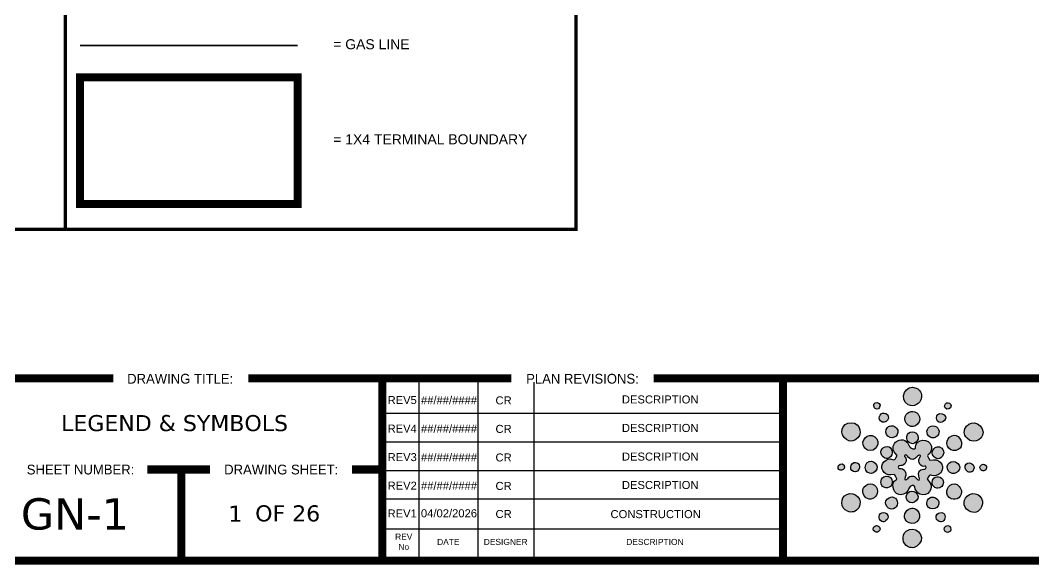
# Paper-space layout '2' of a CAD drawing. Extents: x 0.2 to 16.8, y 0.2 to 10.6.
# Drawn here: x 4.48 to 10.79, y 0.22 to 3.61 of the extents above; entities that cross this region are included whole.
import ezdxf
from ezdxf.enums import TextEntityAlignment as Align
from ezdxf.lldxf.tags import DXFTag

# ---------------------------------------------------------------- set-up
doc = ezdxf.new("R2010")
doc.units = 0
doc.header["$MEASUREMENT"] = 0
doc.layers.get('DefPoints').update_dxf_attribs({"color": 1, "lineweight": 0})
doc.layers.add('1X4 Terminal Boundary', color=7, linetype='Continuous', lineweight=20, true_color=0x00853c)
doc.layers.add('Default', color=7, linetype='Continuous', lineweight=25)
doc.layers.add('E_GAS', color=2, linetype='GAS_LUMOS')
doc.layers.add('LAYER_1', color=7, linetype='Continuous')
doc.styles.add('Arial', font='arial.ttf')
doc.styles.add('MCI', font='FRADM.TTF')
doc.styles.get("Standard").update_dxf_attribs({"font": 'arial.ttf'})
doc.styles.add('Verdana', font='verdana.ttf')
tags = doc.linetypes.add('GAS_LUMOS', pattern='A,25.130993,-3.235276,["GAS",Arial,S=5.36622,R=0,X=0,Y=-2.68311],-19.092107', length=47.458376).pattern_tags.tags
tags[6] = DXFTag(74, 10)

# ---------------------------------------------------------------- blocks, each defined once
blk = doc.blocks.new('TRYLON LOGO')
at = {"linetype": 'Continuous', "true_color": 0xf7941d}
h = blk.add_hatch(color=30, dxfattribs=at)
h.dxf.hatch_style = 1
edge = h.paths.add_edge_path()
edge.add_spline(control_points=[(2.67, 8.17), (2.67, 7.21), (0.97, 7.71), (0.58, 8.79)], knot_values=[0, 0, 0, 0, 1, 1, 1, 1], degree=3, periodic=0)
edge.add_spline(control_points=[(0.58, 8.79), (-0.04, 10.52), (-2.14, 11), (-3.43, 9.71)], knot_values=[0, 0, 0, 0, 1, 1, 1, 1], degree=3, periodic=0)
edge.add_spline(control_points=[(-3.43, 9.71), (-4.42, 8.72), (-4.48, 7.39), (-3.59, 6.35)], knot_values=[0, 0, 0, 0, 1, 1, 1, 1], degree=3, periodic=0)
edge.add_line((-3.59, 6.35), (-2.96, 5.63))
edge.add_line((-2.96, 5.63), (-3.37, 4.91))
edge.add_spline(control_points=[(-3.37, 4.91), (-3.73, 4.3), (-3.87, 4.23), (-4.37, 4.46)], knot_values=[0, 0, 0, 0, 1, 1, 1, 1], degree=3, periodic=0)
edge.add_spline(control_points=[(-4.37, 4.46), (-5.15, 4.82), (-6.22, 4.52), (-7.01, 3.74)], knot_values=[0, 0, 0, 0, 1, 1, 1, 1], degree=3, periodic=0)
edge.add_spline(control_points=[(-7.01, 3.74), (-8.58, 2.17), (-7.16, -0.56), (-4.91, -0.3)], knot_values=[0, 0, 0, 0, 1, 1, 1, 1], degree=3, periodic=0)
edge.add_line((-4.91, -0.3), (-3.78, -0.18))
edge.add_line((-3.78, -0.18), (-3.35, -0.91))
edge.add_spline(control_points=[(-3.35, -0.91), (-2.99, -1.55), (-2.98, -1.67), (-3.32, -1.8)], knot_values=[0, 0, 0, 0, 1, 1, 1, 1], degree=3, periodic=0)
edge.add_spline(control_points=[(-3.32, -1.8), (-4.98, -2.43), (-4.35, -5.82), (-2.49, -6.25)], knot_values=[0, 0, 0, 0, 1, 1, 1, 1], degree=3, periodic=0)
edge.add_spline(control_points=[(-2.49, -6.25), (-1.11, -6.57), (0.1, -5.86), (0.57, -4.43)], knot_values=[0, 0, 0, 0, 1, 1, 1, 1], degree=3, periodic=0)
edge.add_spline(control_points=[(0.57, -4.43), (0.89, -3.46), (2.41, -3.06), (2.41, -3.95)], knot_values=[0, 0, 0, 0, 1, 1, 1, 1], degree=3, periodic=0)
edge.add_spline(control_points=[(2.41, -3.95), (2.41, -4.74), (3.18, -5.85), (3.96, -6.17)], knot_values=[0, 0, 0, 0, 1, 1, 1, 1], degree=3, periodic=0)
edge.add_spline(control_points=[(3.96, -6.17), (6.4, -7.18), (8.53, -4.31), (6.81, -2.32)], knot_values=[0, 0, 0, 0, 1, 1, 1, 1], degree=3, periodic=0)
edge.add_line((6.81, -2.32), (6.19, -1.59))
edge.add_line((6.19, -1.59), (6.6, -0.88))
edge.add_spline(control_points=[(6.6, -0.88), (6.95, -0.27), (7.1, -0.2), (7.6, -0.43)], knot_values=[0, 0, 0, 0, 1, 1, 1, 1], degree=3, periodic=0)
edge.add_spline(control_points=[(7.6, -0.43), (8.38, -0.79), (9.45, -0.49), (10.24, 0.29)], knot_values=[0, 0, 0, 0, 1, 1, 1, 1], degree=3, periodic=0)
edge.add_spline(control_points=[(10.24, 0.29), (11.8, 1.86), (10.38, 4.59), (8.13, 4.34)], knot_values=[0, 0, 0, 0, 1, 1, 1, 1], degree=3, periodic=0)
edge.add_line((8.13, 4.34), (7, 4.21))
edge.add_line((7, 4.21), (6.58, 4.94))
edge.add_spline(control_points=[(6.58, 4.94), (6.22, 5.58), (6.21, 5.7), (6.54, 5.83)], knot_values=[0, 0, 0, 0, 1, 1, 1, 1], degree=3, periodic=0)
edge.add_spline(control_points=[(6.54, 5.83), (7.09, 6.04), (7.75, 7.77), (7.55, 8.45)], knot_values=[0, 0, 0, 0, 1, 1, 1, 1], degree=3, periodic=0)
edge.add_spline(control_points=[(7.55, 8.45), (6.75, 11.09), (2.67, 10.86), (2.67, 8.17)], knot_values=[0, 0, 0, 0, 1, 1, 1, 1], degree=3, periodic=0)
edge = h.paths.add_edge_path(flags=16)
edge.add_spline(control_points=[(-0.5, 5.72), (-0.22, 5.89), (-0.03, 5.8), (0.19, 5.39)], knot_values=[0, 0, 0, 0, 1, 1, 1, 1], degree=3, periodic=0)
edge.add_spline(control_points=[(0.19, 5.39), (0.49, 4.83), (1.13, 4.45), (1.84, 4.42)], knot_values=[0, 0, 0, 0, 1, 1, 1, 1], degree=3, periodic=0)
edge.add_spline(control_points=[(1.84, 4.42), (2.03, 4.41), (2.52, 4.74), (2.92, 5.17)], knot_values=[0, 0, 0, 0, 1, 1, 1, 1], degree=3, periodic=0)
edge.add_spline(control_points=[(2.92, 5.17), (3.83, 6.15), (4.56, 5.9), (3.87, 4.84)], knot_values=[0, 0, 0, 0, 1, 1, 1, 1], degree=3, periodic=0)
edge.add_spline(control_points=[(3.87, 4.84), (3.15, 3.74), (4.3, 1.94), (5.45, 2.38)], knot_values=[0, 0, 0, 0, 1, 1, 1, 1], degree=3, periodic=0)
edge.add_spline(control_points=[(5.45, 2.38), (5.72, 2.48), (5.85, 2.36), (5.85, 2.01)], knot_values=[0, 0, 0, 0, 1, 1, 1, 1], degree=3, periodic=0)
edge.add_spline(control_points=[(5.85, 2.01), (5.85, 1.61), (5.67, 1.49), (5.06, 1.49)], knot_values=[0, 0, 0, 0, 1, 1, 1, 1], degree=3, periodic=0)
edge.add_spline(control_points=[(5.06, 1.49), (3.92, 1.49), (3.25, 0.42), (3.68, -0.71)], knot_values=[0, 0, 0, 0, 1, 1, 1, 1], degree=3, periodic=0)
edge.add_spline(control_points=[(3.68, -0.71), (4.13, -1.9), (3.61, -2.33), (2.9, -1.36)], knot_values=[0, 0, 0, 0, 1, 1, 1, 1], degree=3, periodic=0)
edge.add_spline(control_points=[(2.9, -1.36), (2.53, -0.86), (2.13, -0.63), (1.61, -0.63)], knot_values=[0.00001, 0.00001, 0.00001, 0.00001, 1, 1, 1, 1], degree=3, periodic=0)
edge.add_spline(control_points=[(1.61, -0.63), (1.12, -0.63), (0.7, -0.86), (0.38, -1.29)], knot_values=[0, 0, 0, 0, 0.99999, 0.99999, 0.99999, 0.99999], degree=3, periodic=0)
edge.add_spline(control_points=[(0.38, -1.29), (-0.23, -2.11), (-1, -1.82), (-0.53, -0.95)], knot_values=[0, 0, 0, 0, 1, 1, 1, 1], degree=3, periodic=0)
edge.add_spline(control_points=[(-0.53, -0.95), (0.12, 0.26), (-0.95, 1.97), (-2.15, 1.66)], knot_values=[0, 0, 0, 0, 1, 1, 1, 1], degree=3, periodic=0)
edge.add_spline(control_points=[(-2.15, 1.66), (-2.48, 1.57), (-2.62, 1.69), (-2.62, 2.04)], knot_values=[0, 0, 0, 0, 1, 1, 1, 1], degree=3, periodic=0)
edge.add_spline(control_points=[(-2.62, 2.04), (-2.62, 2.42), (-2.43, 2.54), (-1.87, 2.54)], knot_values=[0, 0, 0, 0, 1, 1, 1, 1], degree=3, periodic=0)
edge.add_spline(control_points=[(-1.87, 2.54), (-0.55, 2.54), (0.31, 4.27), (-0.57, 5.15)], knot_values=[0, 0, 0, 0, 1, 1, 1, 1], degree=3, periodic=0)
edge.add_spline(control_points=[(-0.57, 5.15), (-0.83, 5.41), (-0.82, 5.53), (-0.5, 5.72)], knot_values=[0, 0, 0, 0, 1, 1, 1, 1], degree=3, periodic=0)
edge = h.paths.add_edge_path(flags=17)
edge.add_spline(control_points=[(-6.04, 8.37), (-7.86, 8.37), (-8.62, 6.32), (-7.21, 5.21)], knot_values=[0, 0, 0, 0, 1, 1, 1, 1], degree=3, periodic=0)
edge.add_spline(control_points=[(-7.21, 5.21), (-6.41, 4.58), (-6.23, 4.55), (-5.45, 4.97)], knot_values=[0, 0, 0, 0, 1, 1, 1, 1], degree=3, periodic=0)
edge.add_spline(control_points=[(-5.45, 4.97), (-3.83, 5.81), (-4.28, 8.37), (-6.04, 8.37)], knot_values=[0, 0, 0, 0, 1, 1, 1, 1], degree=3, periodic=0)
edge = h.paths.add_edge_path()
edge.add_spline(control_points=[(-13.04, 8.14), (-12.81, 7.81), (-12.36, 7.43), (-12.05, 7.3)], knot_values=[0, 0, 0, 0, 1, 1, 1, 1], degree=3, periodic=0)
edge.add_spline(control_points=[(-12.05, 7.3), (-9.51, 6.28), (-7.56, 9.81), (-9.81, 11.38)], knot_values=[0, 0, 0, 0, 1, 1, 1, 1], degree=3, periodic=0)
edge.add_spline(control_points=[(-9.81, 11.38), (-11.83, 12.8), (-14.46, 10.16), (-13.04, 8.14)], knot_values=[0, 0, 0, 0, 1, 1, 1, 1], degree=3, periodic=0)
edge = h.paths.add_edge_path()
edge.add_spline(control_points=[(-15.85, 10.35), (-13.16, 11.74), (-14.04, 15.64), (-17.04, 15.64)], knot_values=[0, 0, 0, 0, 1, 1, 1, 1], degree=3, periodic=0)
edge.add_spline(control_points=[(-17.04, 15.64), (-19.94, 15.64), (-20.91, 11.99), (-18.41, 10.47)], knot_values=[0, 0, 0, 0, 1, 1, 1, 1], degree=3, periodic=0)
edge.add_spline(control_points=[(-18.41, 10.47), (-17.4, 9.85), (-16.86, 9.83), (-15.85, 10.35)], knot_values=[0, 0, 0, 0, 1, 1, 1, 1], degree=3, periodic=0)
edge = h.paths.add_edge_path()
edge.add_spline(control_points=[(-19.02, 2.13), (-19.02, 3.12), (-20.39, 3.45), (-20.87, 2.56)], knot_values=[0, 0, 0, 0, 1, 1, 1, 1], degree=3, periodic=0)
edge.add_spline(control_points=[(-20.87, 2.56), (-21.2, 1.94), (-20.98, 1.29), (-20.39, 1.15)], knot_values=[0, 0, 0, 0, 1, 1, 1, 1], degree=3, periodic=0)
edge.add_spline(control_points=[(-20.39, 1.15), (-19.68, 0.99), (-19.02, 1.46), (-19.02, 2.13)], knot_values=[0, 0, 0, 0, 1, 1, 1, 1], degree=3, periodic=0)
edge = h.paths.add_edge_path()
edge.add_spline(control_points=[(-16.65, 3.2), (-17.23, 2.67), (-17.34, 1.5), (-16.85, 1.01)], knot_values=[0, 0, 0, 0, 1, 1, 1, 1], degree=3, periodic=0)
edge.add_spline(control_points=[(-16.85, 1.01), (-16.31, 0.46), (-15.11, 0.63), (-14.66, 1.32)], knot_values=[0, 0, 0, 0, 1, 1, 1, 1], degree=3, periodic=0)
edge.add_spline(control_points=[(-14.66, 1.32), (-13.78, 2.65), (-15.49, 4.25), (-16.65, 3.2)], knot_values=[0, 0, 0, 0, 1, 1, 1, 1], degree=3, periodic=0)
edge = h.paths.add_edge_path()
edge.add_spline(control_points=[(-12.19, 3.43), (-12.9, 2.78), (-12.84, 1.11), (-12.09, 0.58)], knot_values=[0, 0, 0, 0, 1, 1, 1, 1], degree=3, periodic=0)
edge.add_spline(control_points=[(-12.09, 0.58), (-11.24, -0.02), (-10.36, 0.07), (-9.62, 0.81)], knot_values=[0, 0, 0, 0, 1, 1, 1, 1], degree=3, periodic=0)
edge.add_spline(control_points=[(-9.62, 0.81), (-7.97, 2.46), (-10.46, 5), (-12.19, 3.43)], knot_values=[0, 0, 0, 0, 1, 1, 1, 1], degree=3, periodic=0)
edge = h.paths.add_edge_path()
edge.add_spline(control_points=[(-18.35, -6.23), (-20.47, -7.19), (-20.34, -10.4), (-18.14, -11.36)], knot_values=[0, 0, 0, 0, 1, 1, 1, 1], degree=3, periodic=0)
edge.add_spline(control_points=[(-18.14, -11.36), (-16.83, -11.93), (-15.5, -11.53), (-14.71, -10.33)], knot_values=[0, 0, 0, 0, 1, 1, 1, 1], degree=3, periodic=0)
edge.add_spline(control_points=[(-14.71, -10.33), (-13.17, -7.97), (-15.75, -5.05), (-18.35, -6.23)], knot_values=[0, 0, 0, 0, 1, 1, 1, 1], degree=3, periodic=0)
edge = h.paths.add_edge_path()
edge.add_spline(control_points=[(-13.13, -4.05), (-13.89, -5.04), (-13.28, -7.01), (-12.05, -7.52)], knot_values=[0, 0, 0, 0, 1, 1, 1, 1], degree=3, periodic=0)
edge.add_spline(control_points=[(-12.05, -7.52), (-10.61, -8.11), (-8.97, -6.95), (-8.97, -5.33)], knot_values=[0, 0, 0, 0, 1, 1, 1, 1], degree=3, periodic=0)
edge.add_spline(control_points=[(-8.97, -5.33), (-8.97, -3.03), (-11.7, -2.19), (-13.13, -4.05)], knot_values=[0, 0, 0, 0, 1, 1, 1, 1], degree=3, periodic=0)
edge = h.paths.add_edge_path(flags=17)
edge.add_spline(control_points=[(-7.04, -4.06), (-5.4, -4.73), (-4.04, -3.41), (-4.64, -1.72)], knot_values=[0, 0, 0, 0, 1, 1, 1, 1], degree=3, periodic=0)
edge.add_spline(control_points=[(-4.64, -1.72), (-4.97, -0.78), (-6.14, -0.39), (-7.07, -0.91)], knot_values=[0, 0, 0, 0, 1, 1, 1, 1], degree=3, periodic=0)
edge.add_spline(control_points=[(-7.07, -0.91), (-8.2, -1.55), (-8.19, -3.61), (-7.04, -4.06)], knot_values=[0, 0, 0, 0, 1, 1, 1, 1], degree=3, periodic=0)
edge = h.paths.add_edge_path()
edge.add_spline(control_points=[(-6.04, -9.99), (-4.99, -11.33), (-2.88, -10.64), (-2.88, -8.95)], knot_values=[0, 0, 0, 0, 1, 1, 1, 1], degree=3, periodic=0)
edge.add_spline(control_points=[(-2.88, -8.95), (-2.88, -7.14), (-4.68, -6.37), (-5.94, -7.63)], knot_values=[0, 0, 0, 0, 1, 1, 1, 1], degree=3, periodic=0)
edge.add_spline(control_points=[(-5.94, -7.63), (-6.73, -8.42), (-6.76, -9.07), (-6.04, -9.99)], knot_values=[0, 0, 0, 0, 1, 1, 1, 1], degree=3, periodic=0)
edge = h.paths.add_edge_path()
edge.add_spline(control_points=[(-6.38, -14.24), (-5.25, -13.45), (-5.75, -11.74), (-7.12, -11.74)], knot_values=[0, 0, 0, 0, 1, 1, 1, 1], degree=3, periodic=0)
edge.add_spline(control_points=[(-7.12, -11.74), (-8.61, -11.74), (-9.04, -13.93), (-7.65, -14.46)], knot_values=[0, 0, 0, 0, 1, 1, 1, 1], degree=3, periodic=0)
edge.add_spline(control_points=[(-7.65, -14.46), (-7.05, -14.69), (-7.01, -14.68), (-6.38, -14.24)], knot_values=[0, 0, 0, 0, 1, 1, 1, 1], degree=3, periodic=0)
edge = h.paths.add_edge_path()
edge.add_spline(control_points=[(-9.91, -15.99), (-10.43, -16.42), (-10.39, -17.21), (-9.83, -17.55)], knot_values=[0, 0, 0, 0, 1, 1, 1, 1], degree=3, periodic=0)
edge.add_spline(control_points=[(-9.83, -17.55), (-9.22, -17.91), (-8.69, -17.8), (-8.34, -17.23)], knot_values=[0, 0, 0, 0, 1, 1, 1, 1], degree=3, periodic=0)
edge.add_spline(control_points=[(-8.34, -17.23), (-7.76, -16.32), (-9.06, -15.28), (-9.91, -15.99)], knot_values=[0, 0, 0, 0, 1, 1, 1, 1], degree=3, periodic=0)
edge = h.paths.add_edge_path()
edge.add_spline(control_points=[(3.76, -21.36), (5.93, -18.87), (2.33, -15.31), (-0.21, -17.45)], knot_values=[0, 0, 0, 0, 1, 1, 1, 1], degree=3, periodic=0)
edge.add_spline(control_points=[(-0.21, -17.45), (-1.75, -18.75), (-1.41, -21.43), (0.4, -22.22)], knot_values=[0, 0, 0, 0, 1, 1, 1, 1], degree=3, periodic=0)
edge.add_spline(control_points=[(0.4, -22.22), (1.69, -22.77), (2.77, -22.5), (3.76, -21.36)], knot_values=[0, 0, 0, 0, 1, 1, 1, 1], degree=3, periodic=0)
edge = h.paths.add_edge_path()
edge.add_spline(control_points=[(0.01, -11.19), (-1.2, -12.4), (-0.88, -14.29), (0.65, -14.93)], knot_values=[0, 0, 0, 0, 1, 1, 1, 1], degree=3, periodic=0)
edge.add_spline(control_points=[(0.65, -14.93), (3.04, -15.94), (5.07, -12.74), (3.11, -11.05)], knot_values=[0, 0, 0, 0, 1, 1, 1, 1], degree=3, periodic=0)
edge.add_spline(control_points=[(3.11, -11.05), (2.09, -10.18), (0.97, -10.23), (0.01, -11.19)], knot_values=[0, 0, 0, 0, 1, 1, 1, 1], degree=3, periodic=0)
edge = h.paths.add_edge_path()
edge.add_spline(control_points=[(9.27, -12.29), (8.67, -12.88), (8.77, -13.75), (9.5, -14.32)], knot_values=[0, 0, 0, 0, 1, 1, 1, 1], degree=3, periodic=0)
edge.add_spline(control_points=[(9.5, -14.32), (10.46, -15.08), (11.67, -14.38), (11.67, -13.06)], knot_values=[0, 0, 0, 0, 1, 1, 1, 1], degree=3, periodic=0)
edge.add_spline(control_points=[(11.67, -13.06), (11.67, -11.78), (10.24, -11.32), (9.27, -12.29)], knot_values=[0, 0, 0, 0, 1, 1, 1, 1], degree=3, periodic=0)
edge = h.paths.add_edge_path()
edge.add_spline(control_points=[(9.13, -10.27), (10.53, -8.88), (9.34, -6.69), (7.42, -7.12)], knot_values=[0, 0, 0, 0, 1, 1, 1, 1], degree=3, periodic=0)
edge.add_spline(control_points=[(7.42, -7.12), (6.14, -7.4), (5.63, -9.19), (6.55, -10.2)], knot_values=[0, 0, 0, 0, 1, 1, 1, 1], degree=3, periodic=0)
edge.add_spline(control_points=[(6.55, -10.2), (7.09, -10.8), (8.57, -10.84), (9.13, -10.27)], knot_values=[0, 0, 0, 0, 1, 1, 1, 1], degree=3, periodic=0)
edge = h.paths.add_edge_path()
edge.add_spline(control_points=[(0.3, -8.25), (1.06, -9.07), (2.23, -9.01), (2.92, -8.14)], knot_values=[0, 0, 0, 0, 1, 1, 1, 1], degree=3, periodic=0)
edge.add_spline(control_points=[(2.92, -8.14), (3.64, -7.22), (3.61, -6.57), (2.82, -5.78)], knot_values=[0, 0, 0, 0, 1, 1, 1, 1], degree=3, periodic=0)
edge.add_spline(control_points=[(2.82, -5.78), (1.14, -4.1), (-1.32, -6.52), (0.3, -8.25)], knot_values=[0, 0, 0, 0, 1, 1, 1, 1], degree=3, periodic=0)
edge = h.paths.add_edge_path(flags=17)
edge.add_spline(control_points=[(9.42, -4.33), (10.38, -4.33), (11.14, -3.59), (11.14, -2.64)], knot_values=[0, 0, 0, 0, 1, 1, 1, 1], degree=3, periodic=0)
edge.add_spline(control_points=[(11.14, -2.64), (11.14, -1.06), (9.38, -0.25), (8.22, -1.3)], knot_values=[0, 0, 0, 0, 1, 1, 1, 1], degree=3, periodic=0)
edge.add_spline(control_points=[(8.22, -1.3), (7.49, -1.96), (7.53, -3.39), (8.29, -3.92)], knot_values=[0, 0, 0, 0, 1, 1, 1, 1], degree=3, periodic=0)
edge.add_spline(control_points=[(8.29, -3.92), (8.61, -4.15), (9.12, -4.33), (9.42, -4.33)], knot_values=[0, 0, 0, 0, 1, 1, 1, 1], degree=3, periodic=0)
edge = h.paths.add_edge_path()
edge.add_spline(control_points=[(12.9, -7.13), (14.38, -8.5), (16.67, -7.48), (16.69, -5.44)], knot_values=[0, 0, 0, 0, 1, 1, 1, 1], degree=3, periodic=0)
edge.add_spline(control_points=[(16.69, -5.44), (16.7, -4.41), (15.49, -3.01), (14.58, -3.01)], knot_values=[0, 0, 0, 0, 1, 1, 1, 1], degree=3, periodic=0)
edge.add_spline(control_points=[(14.58, -3.01), (12.44, -3.01), (11.35, -5.69), (12.9, -7.13)], knot_values=[0, 0, 0, 0, 1, 1, 1, 1], degree=3, periodic=0)
edge = h.paths.add_edge_path()
edge.add_spline(control_points=[(22.78, -10.02), (23.94, -7.63), (21.45, -5.09), (19.12, -6.29)], knot_values=[0, 0, 0, 0, 1, 1, 1, 1], degree=3, periodic=0)
edge.add_spline(control_points=[(19.12, -6.29), (16.99, -7.4), (16.87, -9.99), (18.89, -11.23)], knot_values=[0, 0, 0, 0, 1, 1, 1, 1], degree=3, periodic=0)
edge.add_spline(control_points=[(18.89, -11.23), (20.48, -12.19), (21.95, -11.73), (22.78, -10.02)], knot_values=[0, 0, 0, 0, 1, 1, 1, 1], degree=3, periodic=0)
edge = h.paths.add_edge_path()
edge.add_spline(control_points=[(12.73, 0.88), (13.5, -0.1), (14.85, -0.11), (15.62, 0.86)], knot_values=[0, 0, 0, 0, 1, 1, 1, 1], degree=3, periodic=0)
edge.add_spline(control_points=[(15.62, 0.86), (16.34, 1.78), (16.31, 2.42), (15.52, 3.22)], knot_values=[0, 0, 0, 0, 1, 1, 1, 1], degree=3, periodic=0)
edge.add_spline(control_points=[(15.52, 3.22), (13.85, 4.89), (11.28, 2.73), (12.73, 0.88)], knot_values=[0, 0, 0, 0, 1, 1, 1, 1], degree=3, periodic=0)
edge = h.paths.add_edge_path()
edge.add_spline(control_points=[(19.85, 0.69), (19.96, 0.69), (20.19, 1), (20.37, 1.39)], knot_values=[0, 0, 0, 0, 1, 1, 1, 1], degree=3, periodic=0)
edge.add_spline(control_points=[(20.37, 1.39), (20.98, 2.74), (19.12, 4.07), (18.07, 3.02)], knot_values=[0, 0, 0, 0, 1, 1, 1, 1], degree=3, periodic=0)
edge.add_spline(control_points=[(18.07, 3.02), (17.54, 2.49), (17.69, 1.29), (18.35, 0.84)], knot_values=[0, 0, 0, 0, 1, 1, 1, 1], degree=3, periodic=0)
edge.add_spline(control_points=[(18.35, 0.84), (18.67, 0.61), (19.1, 0.48), (19.29, 0.56)], knot_values=[0, 0, 0, 0, 1, 1, 1, 1], degree=3, periodic=0)
edge.add_spline(control_points=[(19.29, 0.56), (19.49, 0.63), (19.74, 0.69), (19.85, 0.69)], knot_values=[0, 0, 0, 0, 1, 1, 1, 1], degree=3, periodic=0)
edge = h.paths.add_edge_path()
edge.add_spline(control_points=[(22.57, 1.27), (23.31, 0.53), (24.56, 1.25), (24.25, 2.24)], knot_values=[0, 0, 0, 0, 1, 1, 1, 1], degree=3, periodic=0)
edge.add_spline(control_points=[(24.25, 2.24), (24.04, 2.91), (23.41, 3.14), (22.76, 2.8)], knot_values=[0, 0, 0, 0, 1, 1, 1, 1], degree=3, periodic=0)
edge.add_spline(control_points=[(22.76, 2.8), (22.19, 2.49), (22.09, 1.75), (22.57, 1.27)], knot_values=[0, 0, 0, 0, 1, 1, 1, 1], degree=3, periodic=0)
edge = h.paths.add_edge_path()
edge.add_spline(control_points=[(13.26, -17.42), (13.71, -16.89), (13.2, -15.71), (12.52, -15.71)], knot_values=[0, 0, 0, 0, 1, 1, 1, 1], degree=3, periodic=0)
edge.add_spline(control_points=[(12.52, -15.71), (11.55, -15.71), (11.05, -16.84), (11.72, -17.51)], knot_values=[0, 0, 0, 0, 1, 1, 1, 1], degree=3, periodic=0)
edge.add_spline(control_points=[(11.72, -17.51), (12.16, -17.95), (12.86, -17.91), (13.26, -17.42)], knot_values=[0, 0, 0, 0, 1, 1, 1, 1], degree=3, periodic=0)
edge = h.paths.add_edge_path()
edge.add_spline(control_points=[(0.92, 9.47), (1.74, 9.07), (2, 9.1), (2.77, 9.71)], knot_values=[0, 0, 0, 0, 1, 1, 1, 1], degree=3, periodic=0)
edge.add_spline(control_points=[(2.77, 9.71), (4.1, 10.75), (3.35, 12.86), (1.65, 12.86)], knot_values=[0, 0, 0, 0, 1, 1, 1, 1], degree=3, periodic=0)
edge.add_spline(control_points=[(1.65, 12.86), (-0.16, 12.86), (-0.73, 10.27), (0.92, 9.47)], knot_values=[0, 0, 0, 0, 1, 1, 1, 1], degree=3, periodic=0)
edge = h.paths.add_edge_path()
edge.add_spline(control_points=[(-5.81, 11.5), (-4.08, 10.1), (-1.78, 12.26), (-3.15, 14)], knot_values=[0, 0, 0, 0, 1, 1, 1, 1], degree=3, periodic=0)
edge.add_spline(control_points=[(-3.15, 14), (-3.85, 14.89), (-5.21, 14.98), (-5.93, 14.18)], knot_values=[0, 0, 0, 0, 1, 1, 1, 1], degree=3, periodic=0)
edge.add_spline(control_points=[(-5.93, 14.18), (-6.61, 13.43), (-6.55, 12.1), (-5.81, 11.5)], knot_values=[0, 0, 0, 0, 1, 1, 1, 1], degree=3, periodic=0)
edge = h.paths.add_edge_path()
edge.add_spline(control_points=[(-6.47, 18.47), (-7.83, 19.09), (-9.09, 17.25), (-8.02, 16.19)], knot_values=[0, 0, 0, 0, 1, 1, 1, 1], degree=3, periodic=0)
edge.add_spline(control_points=[(-8.02, 16.19), (-7.4, 15.56), (-6.4, 15.67), (-5.91, 16.42)], knot_values=[0, 0, 0, 0, 1, 1, 1, 1], degree=3, periodic=0)
edge.add_spline(control_points=[(-5.91, 16.42), (-5.38, 17.23), (-5.62, 18.09), (-6.47, 18.47)], knot_values=[0, 0, 0, 0, 1, 1, 1, 1], degree=3, periodic=0)
edge = h.paths.add_edge_path()
edge.add_spline(control_points=[(-9.67, 19.94), (-8.94, 19.48), (-8.18, 20), (-8.18, 20.96)], knot_values=[0, 0, 0, 0, 1, 1, 1, 1], degree=3, periodic=0)
edge.add_spline(control_points=[(-8.18, 20.96), (-8.18, 21.87), (-9.97, 22.14), (-10.06, 21.25)], knot_values=[0, 0, 0, 0, 1, 1, 1, 1], degree=3, periodic=0)
edge.add_spline(control_points=[(-10.06, 21.25), (-10.12, 20.64), (-9.97, 20.14), (-9.67, 19.94)], knot_values=[0, 0, 0, 0, 1, 1, 1, 1], degree=3, periodic=0)
edge = h.paths.add_edge_path()
edge.add_spline(control_points=[(0.39, 14.92), (2.36, 13.32), (5.05, 16.21), (3.46, 18.23)], knot_values=[0, 0, 0, 0, 1, 1, 1, 1], degree=3, periodic=0)
edge.add_spline(control_points=[(3.46, 18.23), (2.32, 19.68), (0.08, 19.27), (-0.5, 17.51)], knot_values=[0, 0, 0, 0, 1, 1, 1, 1], degree=3, periodic=0)
edge.add_spline(control_points=[(-0.5, 17.51), (-0.84, 16.47), (-0.58, 15.7), (0.39, 14.92)], knot_values=[0, 0, 0, 0, 1, 1, 1, 1], degree=3, periodic=0)
edge = h.paths.add_edge_path()
edge.add_spline(control_points=[(2.87, 26.18), (-0.34, 27.75), (-2.72, 22.83), (0.42, 21.11)], knot_values=[0, 0, 0, 0, 1, 1, 1, 1], degree=3, periodic=0)
edge.add_spline(control_points=[(0.42, 21.11), (2.06, 20.21), (4.19, 21.38), (4.42, 23.31)], knot_values=[0, 0, 0, 0, 1, 1, 1, 1], degree=3, periodic=0)
edge.add_spline(control_points=[(4.42, 23.31), (4.58, 24.69), (4.1, 25.58), (2.87, 26.18)], knot_values=[0, 0, 0, 0, 1, 1, 1, 1], degree=3, periodic=0)
edge = h.paths.add_edge_path()
edge.add_spline(control_points=[(6.69, 11.55), (7.01, 11.25), (7.58, 11.01), (7.96, 11.01)], knot_values=[0, 0, 0, 0, 1, 1, 1, 1], degree=3, periodic=0)
edge.add_spline(control_points=[(7.96, 11.01), (8.35, 11.01), (8.92, 11.25), (9.24, 11.55)], knot_values=[0, 0, 0, 0, 1, 1, 1, 1], degree=3, periodic=0)
edge.add_spline(control_points=[(9.24, 11.55), (10.44, 12.67), (9.62, 14.72), (7.96, 14.72)], knot_values=[0, 0, 0, 0, 1, 1, 1, 1], degree=3, periodic=0)
edge.add_spline(control_points=[(7.96, 14.72), (6.31, 14.72), (5.49, 12.67), (6.69, 11.55)], knot_values=[0, 0, 0, 0, 1, 1, 1, 1], degree=3, periodic=0)
edge = h.paths.add_edge_path()
edge.add_spline(control_points=[(10.62, 7.88), (8.87, 9.3), (6.63, 6.74), (8.28, 5.2)], knot_values=[0, 0, 0, 0, 1, 1, 1, 1], degree=3, periodic=0)
edge.add_spline(control_points=[(8.28, 5.2), (8.6, 4.9), (9.12, 4.66), (9.44, 4.66)], knot_values=[0, 0, 0, 0, 1, 1, 1, 1], degree=3, periodic=0)
edge.add_spline(control_points=[(9.44, 4.66), (11.06, 4.66), (11.87, 6.87), (10.62, 7.88)], knot_values=[0, 0, 0, 0, 1, 1, 1, 1], degree=3, periodic=0)
edge = h.paths.add_edge_path()
edge.add_spline(control_points=[(9.34, 16.09), (10.32, 15.11), (12.23, 16.27), (11.78, 17.57)], knot_values=[0, 0, 0, 0, 1, 1, 1, 1], degree=3, periodic=0)
edge.add_spline(control_points=[(11.78, 17.57), (11.49, 18.38), (10.09, 18.71), (9.4, 18.14)], knot_values=[0, 0, 0, 0, 1, 1, 1, 1], degree=3, periodic=0)
edge.add_spline(control_points=[(9.4, 18.14), (8.94, 17.76), (8.9, 16.53), (9.34, 16.09)], knot_values=[0, 0, 0, 0, 1, 1, 1, 1], degree=3, periodic=0)
edge = h.paths.add_edge_path()
edge.add_spline(control_points=[(11.68, 20.13), (12.3, 19.37), (13.52, 19.85), (13.52, 20.84)], knot_values=[0, 0, 0, 0, 1, 1, 1, 1], degree=3, periodic=0)
edge.add_spline(control_points=[(13.52, 20.84), (13.52, 21.4), (12.66, 21.92), (12.09, 21.7)], knot_values=[0, 0, 0, 0, 1, 1, 1, 1], degree=3, periodic=0)
edge.add_spline(control_points=[(12.09, 21.7), (11.53, 21.49), (11.29, 20.59), (11.68, 20.13)], knot_values=[0, 0, 0, 0, 1, 1, 1, 1], degree=3, periodic=0)
edge = h.paths.add_edge_path()
edge.add_spline(control_points=[(16.23, 7.86), (17.37, 9.25), (16.21, 11.81), (14.45, 11.81)], knot_values=[0, 0, 0, 0, 1, 1, 1, 1], degree=3, periodic=0)
edge.add_spline(control_points=[(14.45, 11.81), (12.16, 11.81), (11.38, 8.49), (13.39, 7.33)], knot_values=[0, 0, 0, 0, 1, 1, 1, 1], degree=3, periodic=0)
edge.add_spline(control_points=[(13.39, 7.33), (14.14, 6.91), (15.69, 7.19), (16.23, 7.86)], knot_values=[0, 0, 0, 0, 1, 1, 1, 1], degree=3, periodic=0)
edge = h.paths.add_edge_path()
edge.add_spline(control_points=[(18.38, 10.9), (20.53, 8.62), (24.29, 11.01), (22.96, 13.8)], knot_values=[0, 0, 0, 0, 1, 1, 1, 1], degree=3, periodic=0)
edge.add_spline(control_points=[(22.96, 13.8), (21.57, 16.72), (17.49, 15.84), (17.49, 12.63)], knot_values=[0, 0, 0, 0, 1, 1, 1, 1], degree=3, periodic=0)
edge.add_spline(control_points=[(17.49, 12.63), (17.49, 12.1), (17.78, 11.53), (18.38, 10.9)], knot_values=[0, 0, 0, 0, 1, 1, 1, 1], degree=3, periodic=0)
at = {"layer": 'LAYER_1', "color": 30, "true_color": 0xf7941d}
for points in [[(-9.67, 19.94), (-9.67, 19.94)], [(0.42, 21.11), (0.42, 21.11)], [(11.68, 20.13), (11.68, 20.13)], [(-8.02, 16.19), (-8.02, 16.19)], [(9.34, 16.09), (9.34, 16.09)], [(0.39, 14.92), (0.39, 14.92)], [(-18.41, 10.47), (-18.41, 10.47)], [(-5.81, 11.5), (-5.81, 11.5)], [(0.92, 9.47), (0.92, 9.47)], [(6.69, 11.55), (6.69, 11.55)], [(18.38, 10.9), (18.38, 10.9)], [(-12.05, 7.3), (-12.05, 7.3)], [(13.39, 7.33), (13.39, 7.33)], [(-7.21, 5.21), (-7.21, 5.21)], [(8.28, 5.2), (8.28, 5.2)], [(-20.39, 1.15), (-20.39, 1.15)], [(-16.85, 1.01), (-16.85, 1.01)], [(-12.09, 0.58), (-12.09, 0.58)], [(12.73, 0.88), (12.73, 0.88)], [(18.35, 0.84), (18.35, 0.84)], [(22.57, 1.27), (22.57, 1.27)], [(1.61, -0.63), (1.61, -0.63)], [(-7.04, -4.06), (-7.04, -4.06)], [(8.29, -3.92), (8.29, -3.92)], [(-12.05, -7.52), (-12.05, -7.52)], [(-2.49, -6.25), (-2.49, -6.25)], [(0.3, -8.25), (0.3, -8.25)], [(12.9, -7.13), (12.9, -7.13)], [(-18.14, -11.36), (-18.14, -11.36)], [(-6.04, -9.99), (-6.04, -9.99)], [(6.55, -10.2), (6.55, -10.2)], [(18.89, -11.23), (18.89, -11.23)], [(-7.65, -14.46), (-7.65, -14.46)], [(0.65, -14.93), (0.65, -14.93)], [(9.5, -14.32), (9.5, -14.32)], [(-9.83, -17.55), (-9.83, -17.55)], [(11.72, -17.51), (11.72, -17.51)], [(0.4, -22.22), (0.4, -22.22)]]:
    blk.add_lwpolyline(points, close=True, dxfattribs=at)
for points in [[(-3.37, 4.91), (-2.96, 5.63), (-3.59, 6.35)], [(6.58, 4.94), (7, 4.21), (8.13, 4.34)], [(-3.35, -0.91), (-3.78, -0.18), (-4.91, -0.3)], [(6.6, -0.88), (6.19, -1.59), (6.81, -2.32)]]:
    blk.add_lwpolyline(points, dxfattribs=at)
for points in [[(0.42, 21.11), (-2.72, 22.83), (-0.34, 27.75), (2.87, 26.18)], [(2.87, 26.18), (4.1, 25.58), (4.58, 24.69), (4.42, 23.31)], [(-10.06, 21.25), (-9.97, 22.14), (-8.18, 21.87), (-8.18, 20.96)], [(4.42, 23.31), (4.19, 21.38), (2.06, 20.21), (0.42, 21.11)], [(11.68, 20.13), (11.29, 20.59), (11.53, 21.49), (12.09, 21.7)], [(12.09, 21.7), (12.66, 21.92), (13.52, 21.4), (13.52, 20.84)], [(-9.67, 19.94), (-9.97, 20.14), (-10.12, 20.64), (-10.06, 21.25)], [(-8.18, 20.96), (-8.18, 20), (-8.94, 19.48), (-9.67, 19.94)], [(-8.02, 16.19), (-9.09, 17.25), (-7.83, 19.09), (-6.47, 18.47)], [(-0.5, 17.51), (0.08, 19.27), (2.32, 19.68), (3.46, 18.23)], [(9.4, 18.14), (10.09, 18.71), (11.49, 18.38), (11.78, 17.57)], [(13.52, 20.84), (13.52, 19.85), (12.3, 19.37), (11.68, 20.13)], [(-18.41, 10.47), (-20.91, 11.99), (-19.94, 15.64), (-17.04, 15.64)], [(-17.04, 15.64), (-14.04, 15.64), (-13.16, 11.74), (-15.85, 10.35)], [(-5.91, 16.42), (-6.4, 15.67), (-7.4, 15.56), (-8.02, 16.19)], [(-6.47, 18.47), (-5.62, 18.09), (-5.38, 17.23), (-5.91, 16.42)], [(0.39, 14.92), (-0.58, 15.7), (-0.84, 16.47), (-0.5, 17.51)], [(3.46, 18.23), (5.05, 16.21), (2.36, 13.32), (0.39, 14.92)], [(9.34, 16.09), (8.9, 16.53), (8.94, 17.76), (9.4, 18.14)], [(11.78, 17.57), (12.23, 16.27), (10.32, 15.11), (9.34, 16.09)], [(17.49, 12.63), (17.49, 15.84), (21.57, 16.72), (22.96, 13.8)], [(-13.04, 8.14), (-14.46, 10.16), (-11.83, 12.8), (-9.81, 11.38)], [(-5.81, 11.5), (-6.55, 12.1), (-6.61, 13.43), (-5.93, 14.18)], [(-5.93, 14.18), (-5.21, 14.98), (-3.85, 14.89), (-3.15, 14)], [(-3.15, 14), (-1.78, 12.26), (-4.08, 10.1), (-5.81, 11.5)], [(0.92, 9.47), (-0.73, 10.27), (-0.16, 12.86), (1.65, 12.86)], [(1.65, 12.86), (3.35, 12.86), (4.1, 10.75), (2.77, 9.71)], [(6.69, 11.55), (5.49, 12.67), (6.31, 14.72), (7.96, 14.72)], [(7.96, 14.72), (9.62, 14.72), (10.44, 12.67), (9.24, 11.55)], [(18.38, 10.9), (17.78, 11.53), (17.49, 12.1), (17.49, 12.63)], [(22.96, 13.8), (24.29, 11.01), (20.53, 8.62), (18.38, 10.9)], [(-15.85, 10.35), (-16.86, 9.83), (-17.4, 9.85), (-18.41, 10.47)], [(-9.81, 11.38), (-7.56, 9.81), (-9.51, 6.28), (-12.05, 7.3)], [(-3.59, 6.35), (-4.48, 7.39), (-4.42, 8.72), (-3.43, 9.71)], [(-3.43, 9.71), (-2.14, 11), (-0.04, 10.52), (0.58, 8.79)], [(2.77, 9.71), (2, 9.1), (1.74, 9.07), (0.92, 9.47)], [(2.67, 8.17), (2.67, 10.86), (6.75, 11.09), (7.55, 8.45)], [(8.28, 5.2), (6.63, 6.74), (8.87, 9.3), (10.62, 7.88)], [(7.96, 11.01), (7.58, 11.01), (7.01, 11.25), (6.69, 11.55)], [(9.24, 11.55), (8.92, 11.25), (8.35, 11.01), (7.96, 11.01)], [(13.39, 7.33), (11.38, 8.49), (12.16, 11.81), (14.45, 11.81)], [(14.45, 11.81), (16.21, 11.81), (17.37, 9.25), (16.23, 7.86)], [(-12.05, 7.3), (-12.36, 7.43), (-12.81, 7.81), (-13.04, 8.14)], [(-7.21, 5.21), (-8.62, 6.32), (-7.86, 8.37), (-6.04, 8.37)], [(-6.04, 8.37), (-4.28, 8.37), (-3.83, 5.81), (-5.45, 4.97)], [(0.58, 8.79), (0.97, 7.71), (2.67, 7.21), (2.67, 8.17)], [(7.55, 8.45), (7.75, 7.77), (7.09, 6.04), (6.54, 5.83)], [(10.62, 7.88), (11.87, 6.87), (11.06, 4.66), (9.44, 4.66)], [(16.23, 7.86), (15.69, 7.19), (14.14, 6.91), (13.39, 7.33)], [(-20.87, 2.56), (-20.39, 3.45), (-19.02, 3.12), (-19.02, 2.13)], [(-16.85, 1.01), (-17.34, 1.5), (-17.23, 2.67), (-16.65, 3.2)], [(-16.65, 3.2), (-15.49, 4.25), (-13.78, 2.65), (-14.66, 1.32)], [(-12.09, 0.58), (-12.84, 1.11), (-12.9, 2.78), (-12.19, 3.43)], [(-12.19, 3.43), (-10.46, 5), (-7.97, 2.46), (-9.62, 0.81)], [(-4.91, -0.3), (-7.16, -0.56), (-8.58, 2.17), (-7.01, 3.74)], [(-5.45, 4.97), (-6.23, 4.55), (-6.41, 4.58), (-7.21, 5.21)], [(-7.01, 3.74), (-6.22, 4.52), (-5.15, 4.82), (-4.37, 4.46)], [(-4.37, 4.46), (-3.87, 4.23), (-3.73, 4.3), (-3.37, 4.91)], [(-0.57, 5.15), (0.31, 4.27), (-0.55, 2.54), (-1.87, 2.54)], [(-0.5, 5.72), (-0.82, 5.53), (-0.83, 5.41), (-0.57, 5.15)], [(0.19, 5.39), (-0.03, 5.8), (-0.22, 5.89), (-0.5, 5.72)], [(1.84, 4.42), (1.13, 4.45), (0.49, 4.83), (0.19, 5.39)], [(2.92, 5.17), (2.52, 4.74), (2.03, 4.41), (1.84, 4.42)], [(3.87, 4.84), (4.56, 5.9), (3.83, 6.15), (2.92, 5.17)], [(5.45, 2.38), (4.3, 1.94), (3.15, 3.74), (3.87, 4.84)], [(6.54, 5.83), (6.21, 5.7), (6.22, 5.58), (6.58, 4.94)], [(8.13, 4.34), (10.38, 4.59), (11.8, 1.86), (10.24, 0.29)], [(9.44, 4.66), (9.12, 4.66), (8.6, 4.9), (8.28, 5.2)], [(12.73, 0.88), (11.28, 2.73), (13.85, 4.89), (15.52, 3.22)], [(15.52, 3.22), (16.31, 2.42), (16.34, 1.78), (15.62, 0.86)], [(18.07, 3.02), (19.12, 4.07), (20.98, 2.74), (20.37, 1.39)], [(22.76, 2.8), (23.41, 3.14), (24.04, 2.91), (24.25, 2.24)], [(-20.39, 1.15), (-20.98, 1.29), (-21.2, 1.94), (-20.87, 2.56)], [(-19.02, 2.13), (-19.02, 1.46), (-19.68, 0.99), (-20.39, 1.15)], [(-14.66, 1.32), (-15.11, 0.63), (-16.31, 0.46), (-16.85, 1.01)], [(-9.62, 0.81), (-10.36, 0.07), (-11.24, -0.02), (-12.09, 0.58)], [(-1.87, 2.54), (-2.43, 2.54), (-2.62, 2.42), (-2.62, 2.04)], [(-2.62, 2.04), (-2.62, 1.69), (-2.48, 1.57), (-2.15, 1.66)], [(-2.15, 1.66), (-0.95, 1.97), (0.12, 0.26), (-0.53, -0.95)], [(3.68, -0.71), (3.25, 0.42), (3.92, 1.49), (5.06, 1.49)], [(5.06, 1.49), (5.67, 1.49), (5.85, 1.61), (5.85, 2.01)], [(5.85, 2.01), (5.85, 2.36), (5.72, 2.48), (5.45, 2.38)], [(10.24, 0.29), (9.45, -0.49), (8.38, -0.79), (7.6, -0.43)], [(15.62, 0.86), (14.85, -0.11), (13.5, -0.1), (12.73, 0.88)], [(18.35, 0.84), (17.69, 1.29), (17.54, 2.49), (18.07, 3.02)], [(19.29, 0.56), (19.1, 0.48), (18.67, 0.61), (18.35, 0.84)], [(19.85, 0.69), (19.74, 0.69), (19.49, 0.63), (19.29, 0.56)], [(20.37, 1.39), (20.19, 1), (19.96, 0.69), (19.85, 0.69)], [(22.57, 1.27), (22.09, 1.75), (22.19, 2.49), (22.76, 2.8)], [(24.25, 2.24), (24.56, 1.25), (23.31, 0.53), (22.57, 1.27)], [(-13.13, -4.05), (-11.7, -2.19), (-8.97, -3.03), (-8.97, -5.33)], [(-7.04, -4.06), (-8.19, -3.61), (-8.2, -1.55), (-7.07, -0.91)], [(-7.07, -0.91), (-6.14, -0.39), (-4.97, -0.78), (-4.64, -1.72)], [(-4.64, -1.72), (-4.04, -3.41), (-5.4, -4.73), (-7.04, -4.06)], [(-2.49, -6.25), (-4.35, -5.82), (-4.98, -2.43), (-3.32, -1.8)], [(-3.32, -1.8), (-2.98, -1.67), (-2.99, -1.55), (-3.35, -0.91)], [(-0.53, -0.95), (-1, -1.82), (-0.23, -2.11), (0.38, -1.29)], [(0.38, -1.29), (0.7, -0.86), (1.12, -0.63), (1.61, -0.63)], [(2.41, -3.95), (2.41, -3.06), (0.89, -3.46), (0.57, -4.43)], [(1.61, -0.63), (2.13, -0.63), (2.53, -0.86), (2.9, -1.36)], [(2.9, -1.36), (3.61, -2.33), (4.13, -1.9), (3.68, -0.71)], [(6.81, -2.32), (8.53, -4.31), (6.4, -7.18), (3.96, -6.17)], [(7.6, -0.43), (7.1, -0.2), (6.95, -0.27), (6.6, -0.88)], [(8.29, -3.92), (7.53, -3.39), (7.49, -1.96), (8.22, -1.3)], [(8.22, -1.3), (9.38, -0.25), (11.14, -1.06), (11.14, -2.64)], [(11.14, -2.64), (11.14, -3.59), (10.38, -4.33), (9.42, -4.33)], [(12.9, -7.13), (11.35, -5.69), (12.44, -3.01), (14.58, -3.01)], [(14.58, -3.01), (15.49, -3.01), (16.7, -4.41), (16.69, -5.44)], [(-18.35, -6.23), (-15.75, -5.05), (-13.17, -7.97), (-14.71, -10.33)], [(-12.05, -7.52), (-13.28, -7.01), (-13.89, -5.04), (-13.13, -4.05)], [(-8.97, -5.33), (-8.97, -6.95), (-10.61, -8.11), (-12.05, -7.52)], [(0.57, -4.43), (0.1, -5.86), (-1.11, -6.57), (-2.49, -6.25)], [(0.3, -8.25), (-1.32, -6.52), (1.14, -4.1), (2.82, -5.78)], [(3.96, -6.17), (3.18, -5.85), (2.41, -4.74), (2.41, -3.95)], [(2.82, -5.78), (3.61, -6.57), (3.64, -7.22), (2.92, -8.14)], [(9.42, -4.33), (9.12, -4.33), (8.61, -4.15), (8.29, -3.92)], [(16.69, -5.44), (16.67, -7.48), (14.38, -8.5), (12.9, -7.13)], [(19.12, -6.29), (21.45, -5.09), (23.94, -7.63), (22.78, -10.02)], [(-18.14, -11.36), (-20.34, -10.4), (-20.47, -7.19), (-18.35, -6.23)], [(-6.04, -9.99), (-6.76, -9.07), (-6.73, -8.42), (-5.94, -7.63)], [(-2.88, -8.95), (-2.88, -10.64), (-4.99, -11.33), (-6.04, -9.99)], [(-5.94, -7.63), (-4.68, -6.37), (-2.88, -7.14), (-2.88, -8.95)], [(2.92, -8.14), (2.23, -9.01), (1.06, -9.07), (0.3, -8.25)], [(6.55, -10.2), (5.63, -9.19), (6.14, -7.4), (7.42, -7.12)], [(7.42, -7.12), (9.34, -6.69), (10.53, -8.88), (9.13, -10.27)], [(18.89, -11.23), (16.87, -9.99), (16.99, -7.4), (19.12, -6.29)], [(-14.71, -10.33), (-15.5, -11.53), (-16.83, -11.93), (-18.14, -11.36)], [(-7.65, -14.46), (-9.04, -13.93), (-8.61, -11.74), (-7.12, -11.74)], [(-7.12, -11.74), (-5.75, -11.74), (-5.25, -13.45), (-6.38, -14.24)], [(0.65, -14.93), (-0.88, -14.29), (-1.2, -12.4), (0.01, -11.19)], [(0.01, -11.19), (0.97, -10.23), (2.09, -10.18), (3.11, -11.05)], [(3.11, -11.05), (5.07, -12.74), (3.04, -15.94), (0.65, -14.93)], [(9.13, -10.27), (8.57, -10.84), (7.09, -10.8), (6.55, -10.2)], [(9.5, -14.32), (8.77, -13.75), (8.67, -12.88), (9.27, -12.29)], [(9.27, -12.29), (10.24, -11.32), (11.67, -11.78), (11.67, -13.06)], [(22.78, -10.02), (21.95, -11.73), (20.48, -12.19), (18.89, -11.23)], [(-9.91, -15.99), (-9.06, -15.28), (-7.76, -16.32), (-8.34, -17.23)], [(-6.38, -14.24), (-7.01, -14.68), (-7.05, -14.69), (-7.65, -14.46)], [(-0.21, -17.45), (2.33, -15.31), (5.93, -18.87), (3.76, -21.36)], [(11.67, -13.06), (11.67, -14.38), (10.46, -15.08), (9.5, -14.32)], [(-9.83, -17.55), (-10.39, -17.21), (-10.43, -16.42), (-9.91, -15.99)], [(-8.34, -17.23), (-8.69, -17.8), (-9.22, -17.91), (-9.83, -17.55)], [(0.4, -22.22), (-1.41, -21.43), (-1.75, -18.75), (-0.21, -17.45)], [(11.72, -17.51), (11.05, -16.84), (11.55, -15.71), (12.52, -15.71)], [(13.26, -17.42), (12.86, -17.91), (12.16, -17.95), (11.72, -17.51)], [(12.52, -15.71), (13.2, -15.71), (13.71, -16.89), (13.26, -17.42)], [(3.76, -21.36), (2.77, -22.5), (1.69, -22.77), (0.4, -22.22)]]:
    blk.add_open_spline(points, degree=3, dxfattribs=at)
blk = doc.blocks.new('ALL PAGES BORDER')
at = {"color": 0, "const_width": 0.05}
for points in [[(0.2511, 1.3819), (0.2511, 0.2459), (16.753, 0.2459), (16.753, 1.3819), (8.4271, 1.3819)], [(5.0604, 1.3819), (3.4065, 1.3819)], [(7.5389, 1.3819), (5.9013, 1.3819)], [(6.7372, 0.2459), (6.7372, 1.3819)], [(9.2312, 0.2459), (9.2312, 1.3819)], [(5.6625, 0.8139), (5.2718, 0.8139)], [(5.4839, 0.8139), (5.4839, 0.2459)], [(6.7372, 0.8139), (6.5482, 0.8139)]]:
    blk.add_lwpolyline(points, dxfattribs=at)
at = {"color": 0}
for points in [[(6.9647, 1.3819), (6.9647, 0.2459)], [(7.3305, 1.3819), (7.3305, 0.2459)], [(7.68, 1.3576), (7.68, 0.2459)], [(6.7372, 1.1641), (9.2312, 1.1641)], [(6.7372, 0.9866), (9.2312, 0.9866)], [(6.7372, 0.8083), (9.2312, 0.8083)], [(6.7372, 0.6314), (9.2312, 0.6314)], [(6.7372, 0.4438), (9.2312, 0.4438)]]:
    blk.add_lwpolyline(points, dxfattribs=at)
at = {"linetype": 'Continuous', "xscale": 0.02041081785788072, "yscale": 0.02041081785788072, "zscale": 0.02041081785788072}
blk.add_blockref('TRYLON LOGO', (10.0038, 0.786), dxfattribs=at)
at = {"transparency": 33554687}
for s, height, style, p in [('DRAWING TITLE:', 0.060919, 'MCI', (5.4772, 1.379)), ('PLAN REVISIONS:', 0.060919, 'MCI', (7.983, 1.379)), ('SHEET NUMBER:', 0.060919, 'MCI', (4.8565, 0.8135)), ('DRAWING SHEET:', 0.060919, 'MCI', (6.1064, 0.8135)), ('REV', 0.0374, 'Arial', (6.8698, 0.3956)), ('DATE', 0.0374, 'Arial', (7.1474, 0.363)), ('DESIGNER', 0.0374, 'Arial', (7.5046, 0.363)), ('DESCRIPTION', 0.037396, 'Arial', (8.4342, 0.363)), ('No', 0.0374, 'Arial', (6.8698, 0.3321))]:
    blk.add_text(s, height=height, dxfattribs=dict(at, style=style)).set_placement(p, align=Align.MIDDLE_CENTER)
for s, height, p in [('REV1', 0.0497, (6.7694, 0.5153)), ('CR', 0.05, (7.4413, 0.5117))]:
    blk.add_text(s, height=height, dxfattribs=at).set_placement(p)
at = {"transparency": 33554687, "char_height": 0.05}
for s, insert, attachment_point in [('04/02/2026', (6.9768, 0.5663), 1), ('CONSTRUCTION', (8.4389, 0.5357), 5)]:
    blk.add_mtext(s, dxfattribs=dict(at, insert=insert, attachment_point=attachment_point))
blk = doc.blocks.new('PAGE 2 BLOCK')
at = {"const_width": 0.02}
blk.add_lwpolyline([(1.5816, 7.0798), (7.9429, 7.0798), (7.9429, 2.3093), (1.5816, 2.3093)], close=True, dxfattribs=at)
blk.add_lwpolyline([(4.7622, 6.8598), (4.7622, 2.3093)], dxfattribs=at)
at = {"layer": '1X4 Terminal Boundary', "const_width": 0.05}
blk.add_lwpolyline([(4.8524, 3.2553), (6.2097, 3.2553), (6.2097, 2.4674), (4.8524, 2.4674)], close=True, dxfattribs=at)
at = {"layer": 'E_GAS', "ltscale": 0.01, "const_width": 0.01}
blk.add_lwpolyline([(4.8524, 3.4534), (6.2097, 3.4534)], dxfattribs=at)
at = {"style": 'Verdana'}
for s, height, p in [('LEGEND & SYMBOLS', 0.1, (5.4422, 1.1028)), ('GN-1', 0.19474, (4.8215, 0.5373))]:
    blk.add_text(s, height=height, dxfattribs=at).set_placement(p, align=Align.MIDDLE_CENTER)
blk.add_text('1', height=0.1, dxfattribs=at).set_placement((5.8648, 0.5387), align=Align.MIDDLE_RIGHT)
at = {"attachment_point": 7}
for s, insert, char_height in [('= GAS LINE', (6.4305, 3.43), 0.0622), ('= 1X4 TERMINAL BOUNDARY', (6.4305, 2.8379), 0.062204)]:
    blk.add_mtext(s, dxfattribs=dict(at, insert=insert, char_height=char_height))
at = {"insert": (5.9443, 0.5398), "char_height": 0.1, "attachment_point": 4, "style": 'Verdana'}
blk.add_mtext('OF 26', dxfattribs=at)

psp = doc.layouts.new('2')

# ---------------------------------------------------------------- linework, layer by layer
at = {"color": 0, "linetype": 'Continuous', "const_width": 0.05}
psp.add_lwpolyline([(14.7522, 10.549), (0.2511, 10.549), (0.2511, 0.2459), (16.753, 0.2459), (16.753, 10.549), (16.3556, 10.549), (15.1496, 10.549)], close=True, dxfattribs=at)

# ---------------------------------------------------------------- block references
at = {"layer": 'Default'}
psp.add_blockref('ALL PAGES BORDER', (0, 0), dxfattribs=at)

# ---------------------------------------------------------------- next in the draw order: block references
psp.add_blockref('PAGE 2 BLOCK', (0, 0), dxfattribs=at)

# ---------------------------------------------------------------- next in the draw order: texts
at = {"layer": 'DefPoints', "transparency": 33554687}
for s, height, p in [('REV5', 0.0497, (6.7695, 1.2214)), ('CR', 0.05, (7.4413, 1.2192)), ('REV4', 0.0497, (6.7695, 1.0438)), ('CR', 0.05, (7.4413, 1.0416)), ('REV3', 0.0497, (6.7695, 0.8662)), ('CR', 0.05, (7.4413, 0.864)), ('REV2', 0.0497, (6.7695, 0.6887)), ('CR', 0.05, (7.4413, 0.6865))]:
    psp.add_text(s, height=height, dxfattribs=at).set_placement(p)
at = {"layer": 'DefPoints', "char_height": 0.05, "attachment_point": 1}
for s, insert, width in [('##/##/####', (6.9769, 1.2702), 0.351339), ('DESCRIPTION', (8.2285, 1.2751), 0.432884), ('##/##/####', (6.9769, 1.0927), 0.351339), ('DESCRIPTION', (8.2285, 1.0976), 0.432884), ('##/##/####', (6.9769, 0.9144), 0.351339), ('DESCRIPTION', (8.2285, 0.9193), 0.432884), ('##/##/####', (6.9769, 0.7375), 0.351339), ('DESCRIPTION', (8.2285, 0.7424), 0.432884)]:
    psp.add_mtext(s, dxfattribs=dict(at, insert=insert, width=width))

doc.saveas('drawing.dxf')
